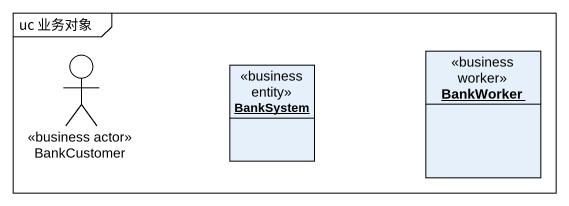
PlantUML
@startuml
mainframe uc 业务对象
allowmixing
hide circle
hide empty members
actor BankCustomer <<business actor>>
object BankSystem <<business entity>>
object BankWorker <<business worker>>
@enduml
